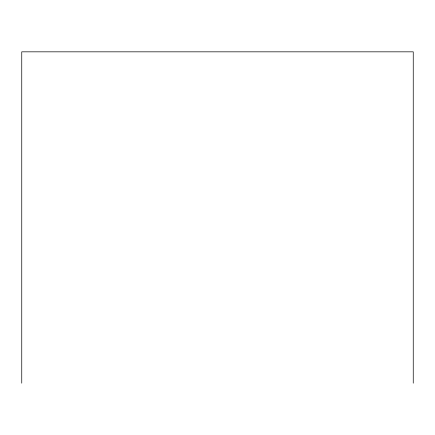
<?xml version="1.0" encoding="UTF-8"?>
<svg xmlns="http://www.w3.org/2000/svg" width="435" height="435" viewBox="0 0 435 435"><rect width="100%" height="100%" fill="white"/><g stroke="black" fill="none" stroke-linecap="round" stroke-linejoin="round"><path stroke-width="0.65" d="M413.25 383.17L413.25 51.83L21.75 51.83L21.75 383.17"/></g></svg>
